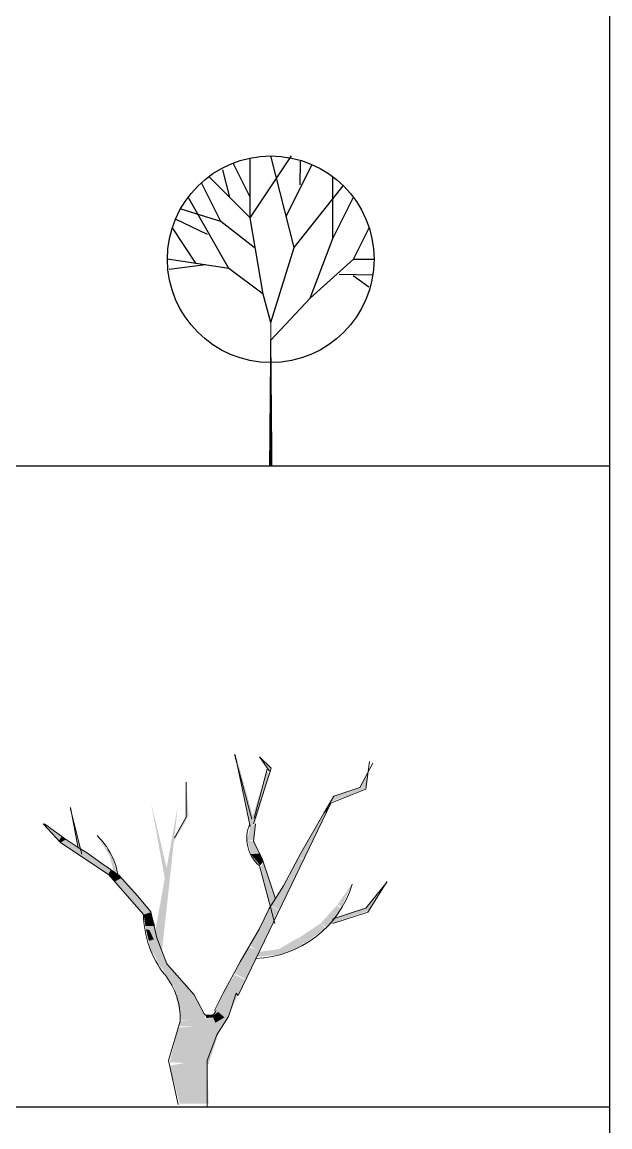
# Model space of a CAD drawing. Header units: millimetres. Extents: x -10794 to 121495, y 177957 to 264658.
# Drawn here: x 107269 to 121495, y 199846 to 226586 of the extents above; entities that cross this region are included whole.
import ezdxf

# ---------------------------------------------------------------- set-up
doc = ezdxf.new("R2010")
doc.units = ezdxf.units.MM
doc.layers.add('www.cad-blocks.net', color=7, linetype='Continuous')

# ---------------------------------------------------------------- blocks, each defined once
blk = doc.blocks.new('TREE_E25')
at = {"linetype": 'ByBlock'}
for p, q in [((-333, 4000), (333, 5000)), ((376, 3520), (0, 5000)), ((-333, 4333), (-609, 4885)), ((-333, 4000), (-333, 4966)), ((250, 4028), (667, 4861)), ((472, 4917), (471, 4532)), ((-333, 4000), (-1000, 4667)), ((-778, 4778), (-667, 4333)), ((1000, 3667), (1000, 4667)), ((-806, 3944), (-1111, 4556)), ((376, 3520), (1166, 4516)), ((-675, 3186), (-1333, 4333)), ((1000, 3667), (1333, 4333)), ((-806, 3944), (-1444, 4139)), ((-1020, 3734), (-1528, 3972)), ((-265, 3523), (-806, 3944)), ((-124, 2769), (-333, 4000)), ((-1210, 3271), (-1587, 3841)), ((1333, 3333), (1587, 3841)), ((634, 2706), (1000, 3667)), ((0, 2310), (376, 3520)), ((-675, 3186), (-1667, 3333)), ((-1053, 3240), (-1640, 3166)), ((634, 2706), (1333, 3333)), ((1333, 3333), (1667, 3333)), ((-124, 2769), (-675, 3186)), ((1102, 3093), (1639, 3083)), ((1332, 3072), (1583, 2889)), ((0, 2310), (-124, 2769)), ((0, 2028), (634, 2706))]:
    blk.add_line(p, q, dxfattribs=at)
blk.add_lwpolyline([(0, 0, 55.6, 13.9, 0), (0, 2310, 13.9, 13.9, 0)], format="xyseb", dxfattribs=at)
blk.add_circle((0, 3333), 1667, dxfattribs=at)
blk = doc.blocks.new('A$C43BE23EA')
at = {"xscale": 1.5, "yscale": 1.5, "zscale": 1.5}
blk.add_blockref('TREE_E25', (2500, 0), dxfattribs=at)
blk.add_blockref('TREE_E25', (2500, 0), dxfattribs=at)
blk = doc.blocks.new('A$C43871161')
at = {"lineweight": 0}
for p, q in [((5051, 6958), (4630, 8530)), ((4653, 8518), (5011, 6785)), ((5519, 8193), (5237, 8473)), ((5240, 8467), (5483, 8124)), ((7668, 7731), (7982, 8317)), ((7809, 7688), (7903, 8361)), ((5097, 6846), (5519, 8193)), ((5426, 8175), (5111, 6990)), ((3461, 7014), (3461, 7856)), ((6797, 7104), (7040, 7522)), ((6968, 7351), (7809, 7688)), ((7040, 7522), (7424, 7648)), ((7424, 7648), (7668, 7731)), ((936, 6116), (655, 7239)), ((667, 7241), (852, 6264)), ((4723, 2693), (6968, 7351)), ((3180, 6509), (3461, 7014)), ((6238, 6142), (6797, 7104)), ((421, 6397), (0, 6846)), ((32, 6853), (485, 6518)), ((5140, 6853), (5096, 6424)), ((485, 6518), (799, 6309)), ((5096, 6424), (5297, 6029)), ((1590, 5611), (421, 6397)), ((799, 6309), (1078, 6142)), ((1078, 6142), (1426, 5891)), ((1426, 5891), (1845, 5597)), ((5297, 6029), (5626, 5034)), ((5820, 5347), (6238, 6142)), ((5612, 4433), (5237, 5835)), ((2432, 4657), (1590, 5611)), ((1845, 5597), (2298, 5096)), ((8329, 5447), (7812, 4809)), ((7857, 4714), (8324, 5443)), ((2298, 5096), (2612, 4719)), ((5471, 4802), (5820, 5347)), ((2612, 4719), (2751, 4091)), ((5227, 4300), (5471, 4802)), ((7812, 4809), (7001, 4542)), ((7015, 4433), (7857, 4714)), ((4774, 3505), (5227, 4300)), ((2751, 4091), (2996, 3463)), ((4356, 2752), (4774, 3505)), ((2996, 3463), (3658, 2710)), ((3658, 2710), (3902, 2250)), ((4146, 2334), (4356, 2752)), ((4489, 2189), (4677, 2750)), ((4677, 2750), (4723, 2693)), ((4209, 1740), (4489, 2189)), ((3040, 1122), (3321, 2076)), ((3975, 1122), (4209, 1740)), ((3274, 56), (3040, 1122)), ((3975, 0), (3975, 1122))]:
    blk.add_line(p, q, dxfattribs=at)
for centre, radius, start, end in [((5799, 6498), 868, 156.3669, 229.7037), ((91, 5309), 1750, 8.116, 45.8826), ((5057, 6125), 2536, 271.9797, 343.066), ((4806, 4676), 2374, 180.4499, 218.4583), ((1622, 2134), 1700, 358.0557, 38.798), ((4020, 2362), 163, 223.5168, 349.9747)]:
    blk.add_arc(centre, radius, start, end, dxfattribs=at)
for points in [[(5025, 6785), (5125, 6870), (4668, 8518)], [(5240, 8467), (5469, 8106), (5511, 8226)], [(5068, 7025), (5140, 6888), (5426, 8124), (5469, 8054)], [(7688, 7751), (7813, 7716), (7871, 8087)], [(3455, 7022), (3523, 7045), (3465, 7843)], [(7051, 7519), (7668, 7739), (6955, 7357)], [(7823, 7704), (7688, 7751), (7023, 7380)], [(2612, 7369), (3033, 5614), (2991, 5281)], [(3264, 7301), (2991, 5281), (2720, 4272)], [(3264, 7301), (2720, 4272), (2873, 3723)], [(6743, 7011), (6782, 6976), (6946, 7369)], [(6955, 7357), (6868, 7114), (6820, 7138)], [(3186, 6547), (3157, 6404), (3455, 7022), (3523, 7045)], [(6184, 6039), (6329, 5992), (6734, 6999), (6782, 6964)], [(223, 6606), (6, 6847), (31, 6857)], [(31, 6849), (401, 6405), (504, 6503)], [(847, 6296), (896, 6275), (731, 6942)], [(5011, 6767), (5125, 6853), (4939, 6458), (5096, 6458)], [(386, 6433), (423, 6397), (438, 6530), (548, 6468)], [(430, 6397), (512, 6503), (1037, 5989), (1118, 6131)], [(1308, 6561), (1610, 6078), (1658, 6096)], [(4939, 6458), (5125, 6424), (5039, 6115), (5225, 6149)], [(1037, 5989), (1111, 6122), (1577, 5634), (1644, 5740)], [(1610, 6078), (1663, 6091), (1711, 5696), (1796, 5632)], [(5025, 6115), (5225, 6133), (5254, 5840), (5340, 5944)], [(5268, 5789), (5340, 5944), (5511, 4828), (5626, 4999)], [(6180, 6033), (6302, 5984), (5934, 5526), (6057, 5477)], [(1644, 5554), (1733, 5678), (1584, 5634), (1636, 5731)], [(1603, 5640), (1658, 5739), (1726, 5444), (1904, 5542)], [(1753, 5444), (1890, 5575), (2436, 4673), (2614, 4690)], [(5920, 5526), (6057, 5477), (5510, 4870), (5715, 4772)], [(7490, 5414), (7126, 4894), (7225, 4844)], [(8329, 5447), (7882, 4743), (7812, 4809)], [(5510, 4854), (5715, 4755), (5018, 3887), (5237, 3755)], [(7113, 4877), (7225, 4793), (6721, 4441), (6861, 4340)], [(6917, 4408), (7001, 4558), (7868, 4743), (7798, 4826)], [(2436, 4656), (2614, 4706), (2477, 4378), (2710, 4378)], [(6903, 4390), (7001, 4558), (7798, 4809), (7910, 4760)], [(7798, 4809), (7910, 4760), (6917, 4408), (7001, 4558)], [(2477, 4378), (2682, 4394), (2627, 3723), (2873, 3755)], [(2490, 4297), (2559, 4018), (2573, 4280), (2682, 4050)], [(2627, 3723), (2873, 3755), (2490, 4297), (2559, 4018)], [(6190, 4089), (6330, 3954), (6721, 4441), (6833, 4323)], [(6176, 4089), (6316, 3971), (5715, 3820), (5743, 3719)], [(2655, 3755), (2846, 3820), (2846, 3362), (3037, 3427)], [(4977, 3870), (5251, 3771), (4635, 3231), (4909, 3083)], [(5254, 3753), (5729, 3820), (5044, 3618), (5729, 3686)], [(5743, 3686), (6302, 3904), (5589, 3787), (6288, 4005)], [(2873, 3362), (2997, 3460), (3187, 2870), (3474, 2952)], [(3187, 2870), (3461, 2969), (3229, 2641), (3666, 2722)], [(4635, 3197), (4909, 3066), (4362, 2755), (4663, 2624)], [(3215, 2657), (3597, 2755), (3352, 2099), (3898, 2116)], [(3652, 2739), (3912, 2247), (3447, 2657), (3966, 1820)], [(4348, 2722), (4677, 2624), (4130, 2247), (4458, 2116)], [(4445, 2870), (4635, 2755), (4267, 2608), (4540, 2493)], [(3310, 2083), (4458, 2181), (3296, 1951), (4335, 1951)], [(3926, 2230), (4130, 2230), (3952, 2149), (4144, 2165)], [(4103, 2198), (4239, 2297), (4171, 2034), (4390, 2165)], [(3274, 1915), (4321, 1999), (3065, 1078), (4007, 1037)], [(3065, 995), (3972, 1162), (3309, 74), (4007, 74)]]:
    blk.add_trace(points, dxfattribs=at)
blk = doc.blocks.new('FORMAT')
at = {"layer": 'www.cad-blocks.net', "color": 155, "true_color": 0x546d8e}
for p, q in [((121495, 177957), (121495, 264658)), ((-3336, 215847), (121495, 215847)), ((-3336, 200332), (121495, 200332))]:
    blk.add_line(p, q, dxfattribs=at)

msp = doc.modelspace()

# ---------------------------------------------------------------- block references
for name, p in [('A$C43BE23EA', (110787, 215847)), ('A$C43871161', (107776, 200332))]:
    msp.add_blockref(name, p)
at = {"layer": 'www.cad-blocks.net'}
msp.add_blockref('FORMAT', (0, 0), dxfattribs=at)

doc.saveas('drawing.dxf')
